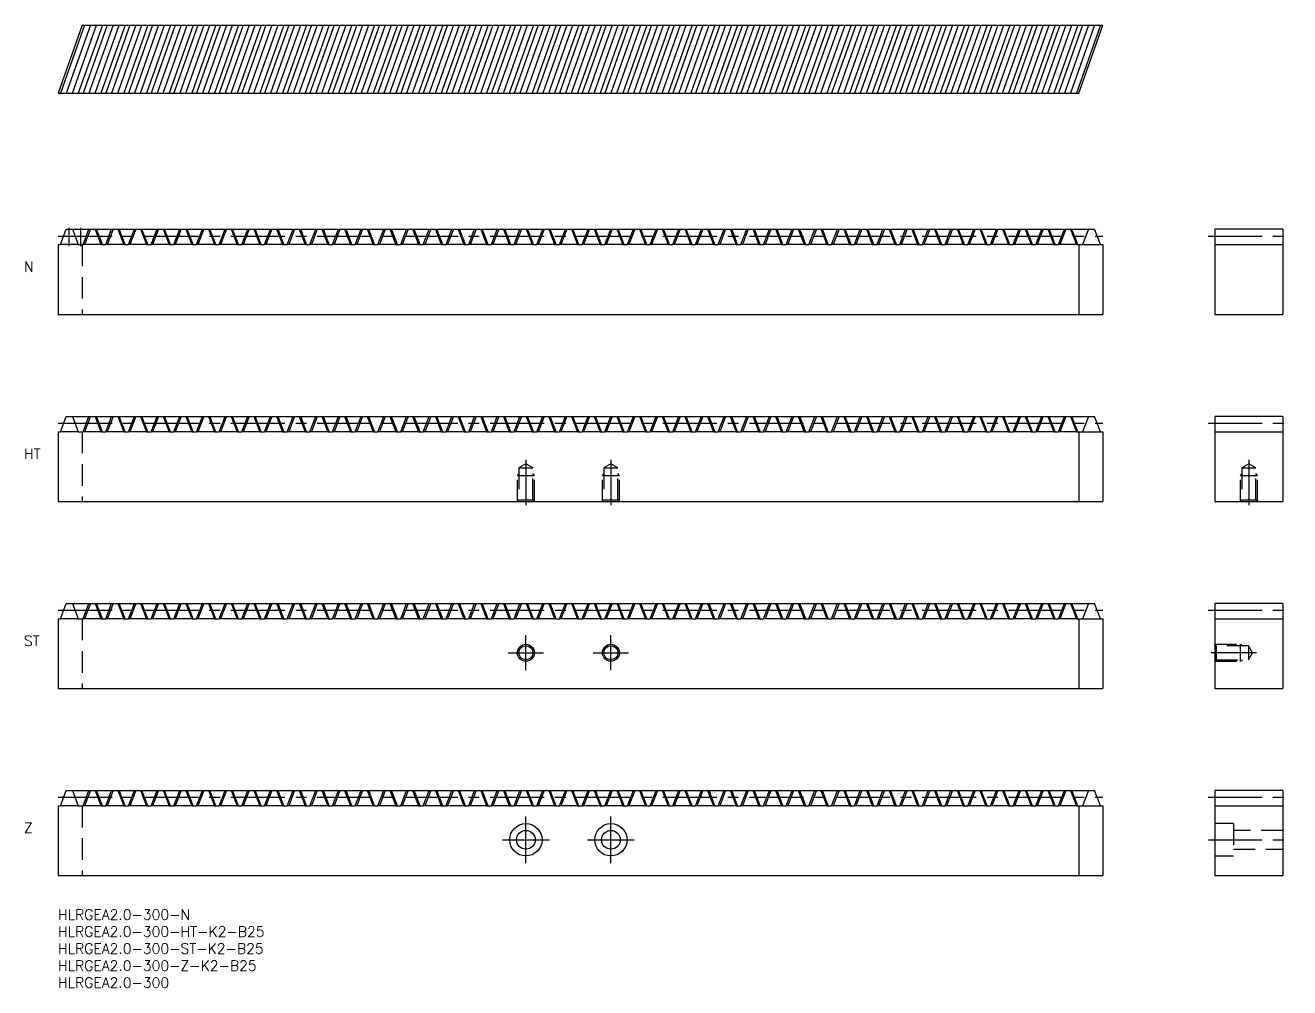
# Model space of a CAD drawing. Extents: x -10 to 362, y -23 to 260.
import ezdxf

# ---------------------------------------------------------------- set-up
doc = ezdxf.new("R2010")
doc.units = 0
doc.header["$LTSCALE"] = 0.5
doc.linetypes.add('CENTER', pattern=[50.8, 31.75, -6.35, 6.35, -6.35])
doc.linetypes.add('DASHED', pattern=[19.05, 12.7, -6.35])
for name, color, linetype in [('MSM_CENTER', 1, 'CENTER'), ('MSM_CONTINUOUS', 7, 'CONTINUOUS'), ('MSM_DASHED', 4, 'DASHED'), ('MSM_NARROW', 5, 'CONTINUOUS'), ('MSM_PART_NUMBER', 7, 'CONTINUOUS')]:
    doc.layers.add(name, color=color, linetype=linetype)
doc.styles.get("Standard").update_dxf_attribs({"font": 'txt.shx', "height": 3, "bigfont": 'bigfont.shx'})

msp = doc.modelspace()

# ---------------------------------------------------------------- linework, layer by layer
at = {"layer": 'MSM_CENTER'}
for p, q in [((0, 198), (307.09, 198)), ((3.33, 195.05), (3.33, 200.45)), ((6.67, 195.05), (6.67, 200.45)), ((338, 198), (362, 198)), ((0, 143), (307.09, 143)), ((338, 143), (362, 143)), ((137.5, 132.2), (137.5, 118.89)), ((162.5, 132.2), (162.5, 118.89)), ((350, 132.2), (350, 118.89)), ((0, 88), (307.09, 88)), ((338, 88), (362, 88)), ((137.5, 70.33), (137.5, 80.67)), ((162.5, 70.33), (162.5, 80.67)), ((132.33, 75.5), (142.67, 75.5)), ((157.33, 75.5), (167.67, 75.5)), ((352.21, 75.5), (338.9, 75.5)), ((0, 33), (307.09, 33)), ((338, 33), (362, 33)), ((137.5, 13.62), (137.5, 27.37)), ((162.5, 13.62), (162.5, 27.37)), ((130.62, 20.5), (144.38, 20.5)), ((155.62, 20.5), (169.38, 20.5)), ((338, 20.5), (362, 20.5))]:
    msp.add_line(p, q, dxfattribs=at)
at = {"layer": 'MSM_CONTINUOUS'}
for p, q in [((7.09, 260), (0, 240)), ((7.79, 260), (0.7, 240)), ((9.53, 260), (2.44, 240)), ((4.23, 240), (11.32, 260)), ((13.06, 260), (5.97, 240)), ((7.09, 260), (307.09, 260)), ((14.46, 260), (7.37, 240)), ((16.2, 260), (9.11, 240)), ((10.89, 240), (17.99, 260)), ((19.73, 260), (12.63, 240)), ((21.13, 260), (14.04, 240)), ((22.87, 260), (15.77, 240)), ((17.56, 240), (24.66, 260)), ((26.39, 260), (19.3, 240)), ((27.8, 260), (20.7, 240)), ((29.53, 260), (22.44, 240)), ((24.23, 240), (31.32, 260)), ((33.06, 260), (25.97, 240)), ((34.46, 260), (27.37, 240)), ((36.2, 260), (29.11, 240)), ((30.9, 240), (37.99, 260)), ((39.73, 260), (32.63, 240)), ((41.13, 260), (34.04, 240)), ((42.87, 260), (35.77, 240)), ((37.56, 240), (44.66, 260)), ((46.39, 260), (39.3, 240)), ((47.8, 260), (40.7, 240)), ((49.53, 260), (42.44, 240)), ((44.23, 240), (51.32, 260)), ((53.06, 260), (45.97, 240)), ((54.46, 260), (47.37, 240)), ((56.2, 260), (49.11, 240)), ((50.9, 240), (57.99, 260)), ((59.73, 260), (52.63, 240)), ((61.13, 260), (54.04, 240)), ((62.87, 260), (55.78, 240)), ((57.56, 240), (64.66, 260)), ((66.4, 260), (59.3, 240)), ((67.8, 260), (60.7, 240)), ((69.54, 260), (62.44, 240)), ((64.23, 240), (71.32, 260)), ((73.06, 260), (65.97, 240)), ((74.46, 260), (67.37, 240)), ((76.2, 260), (69.11, 240)), ((70.9, 240), (77.99, 260)), ((79.73, 260), (72.64, 240)), ((81.13, 260), (74.04, 240)), ((82.87, 260), (75.78, 240)), ((77.56, 240), (84.66, 260)), ((86.4, 260), (79.3, 240)), ((87.8, 260), (80.71, 240)), ((89.54, 260), (82.44, 240)), ((84.23, 240), (91.33, 260)), ((93.06, 260), (85.97, 240)), ((94.47, 260), (87.37, 240)), ((96.2, 260), (89.11, 240)), ((90.9, 240), (97.99, 260)), ((99.73, 260), (92.64, 240)), ((101.13, 260), (94.04, 240)), ((102.87, 260), (95.78, 240)), ((97.57, 240), (104.66, 260)), ((106.4, 260), (99.3, 240)), ((107.8, 260), (100.71, 240)), ((109.54, 260), (102.44, 240)), ((104.23, 240), (111.33, 260)), ((113.06, 260), (105.97, 240)), ((114.47, 260), (107.37, 240)), ((116.2, 260), (109.11, 240)), ((110.9, 240), (117.99, 260)), ((119.73, 260), (112.64, 240)), ((121.13, 260), (114.04, 240)), ((122.87, 260), (115.78, 240)), ((117.57, 240), (124.66, 260)), ((126.4, 260), (119.3, 240)), ((127.8, 260), (120.71, 240)), ((129.54, 260), (122.45, 240)), ((124.23, 240), (131.33, 260)), ((133.07, 260), (125.97, 240)), ((134.47, 260), (127.37, 240)), ((136.21, 260), (129.11, 240)), ((130.9, 240), (137.99, 260)), ((139.73, 260), (132.64, 240)), ((141.13, 260), (134.04, 240)), ((142.87, 260), (135.78, 240)), ((137.57, 240), (144.66, 260)), ((146.4, 260), (139.31, 240)), ((147.8, 260), (140.71, 240)), ((149.54, 260), (142.45, 240)), ((144.23, 240), (151.33, 260)), ((153.07, 260), (145.97, 240)), ((154.47, 260), (147.38, 240)), ((156.21, 260), (149.11, 240)), ((150.9, 240), (158, 260)), ((159.73, 260), (152.64, 240)), ((161.14, 260), (154.04, 240)), ((162.87, 260), (155.78, 240)), ((157.57, 240), (164.66, 260)), ((166.4, 260), (159.31, 240)), ((167.8, 260), (160.71, 240)), ((169.54, 260), (162.45, 240)), ((164.24, 240), (171.33, 260)), ((173.07, 260), (165.97, 240)), ((174.47, 260), (167.38, 240)), ((176.21, 260), (169.11, 240)), ((170.9, 240), (178, 260)), ((179.73, 260), (172.64, 240)), ((181.14, 260), (174.04, 240)), ((182.87, 260), (175.78, 240)), ((177.57, 240), (184.66, 260)), ((186.4, 260), (179.31, 240)), ((187.8, 260), (180.71, 240)), ((189.54, 260), (182.45, 240)), ((184.24, 240), (191.33, 260)), ((193.07, 260), (185.97, 240)), ((194.47, 260), (187.38, 240)), ((196.21, 260), (189.12, 240)), ((190.9, 240), (198, 260)), ((199.74, 260), (192.64, 240)), ((201.14, 260), (194.04, 240)), ((202.88, 260), (195.78, 240)), ((197.57, 240), (204.66, 260)), ((206.4, 260), (199.31, 240)), ((207.8, 260), (200.71, 240)), ((209.54, 260), (202.45, 240)), ((204.24, 240), (211.33, 260)), ((213.07, 260), (205.98, 240)), ((214.47, 260), (207.38, 240)), ((216.21, 260), (209.12, 240)), ((210.9, 240), (218, 260)), ((219.74, 260), (212.64, 240)), ((221.14, 260), (214.05, 240)), ((222.88, 260), (215.78, 240)), ((217.57, 240), (224.67, 260)), ((226.4, 260), (219.31, 240)), ((227.81, 260), (220.71, 240)), ((229.54, 260), (222.45, 240)), ((224.24, 240), (231.33, 260)), ((233.07, 260), (225.98, 240)), ((234.47, 260), (227.38, 240)), ((236.21, 260), (229.12, 240)), ((230.91, 240), (238, 260)), ((239.74, 260), (232.64, 240)), ((241.14, 260), (234.05, 240)), ((242.88, 260), (235.78, 240)), ((237.57, 240), (244.67, 260)), ((246.4, 260), (239.31, 240)), ((247.81, 260), (240.71, 240)), ((249.54, 260), (242.45, 240)), ((244.24, 240), (251.33, 260)), ((253.07, 260), (245.98, 240)), ((254.47, 260), (247.38, 240)), ((256.21, 260), (249.12, 240)), ((250.91, 240), (258, 260)), ((259.74, 260), (252.64, 240)), ((261.14, 260), (254.05, 240)), ((262.88, 260), (255.79, 240)), ((257.57, 240), (264.67, 260)), ((266.41, 260), (259.31, 240)), ((267.81, 260), (260.71, 240)), ((269.55, 260), (262.45, 240)), ((264.24, 240), (271.33, 260)), ((273.07, 260), (265.98, 240)), ((274.47, 260), (267.38, 240)), ((276.21, 260), (269.12, 240)), ((270.91, 240), (278, 260)), ((279.74, 260), (272.65, 240)), ((281.14, 260), (274.05, 240)), ((282.88, 260), (275.79, 240)), ((277.57, 240), (284.67, 260)), ((286.41, 260), (279.31, 240)), ((287.81, 260), (280.72, 240)), ((289.55, 260), (282.45, 240)), ((284.24, 240), (291.34, 260)), ((293.07, 260), (285.98, 240)), ((294.48, 260), (287.38, 240)), ((296.21, 260), (289.12, 240)), ((290.91, 240), (298, 260)), ((299.74, 260), (292.65, 240)), ((301.14, 260), (294.05, 240)), ((302.88, 260), (295.79, 240)), ((304.67, 260), (297.58, 240)), ((306.41, 260), (299.31, 240)), ((300, 240), (307.09, 260)), ((0, 240), (300, 240)), ((0.7, 195.5), (2.44, 200)), ((2.44, 200), (304.67, 200)), ((4.23, 200), (5.97, 195.5)), ((7.37, 195.5), (9.11, 200)), ((10.89, 200), (12.63, 195.5)), ((14.04, 195.5), (15.77, 200)), ((17.56, 200), (19.3, 195.5)), ((20.7, 195.5), (22.44, 200)), ((24.23, 200), (25.97, 195.5)), ((27.37, 195.5), (29.11, 200)), ((30.9, 200), (32.63, 195.5)), ((34.04, 195.5), (35.77, 200)), ((37.56, 200), (39.3, 195.5)), ((40.7, 195.5), (42.44, 200)), ((44.23, 200), (45.97, 195.5)), ((47.37, 195.5), (49.11, 200)), ((50.9, 200), (52.63, 195.5)), ((54.04, 195.5), (55.78, 200)), ((57.56, 200), (59.3, 195.5)), ((60.7, 195.5), (62.44, 200)), ((64.23, 200), (65.97, 195.5)), ((67.37, 195.5), (69.11, 200)), ((70.9, 200), (72.64, 195.5)), ((74.04, 195.5), (75.78, 200)), ((77.56, 200), (79.3, 195.5)), ((80.71, 195.5), (82.44, 200)), ((84.23, 200), (85.97, 195.5)), ((87.37, 195.5), (89.11, 200)), ((90.9, 200), (92.64, 195.5)), ((94.04, 195.5), (95.78, 200)), ((97.57, 200), (99.3, 195.5)), ((100.71, 195.5), (102.44, 200)), ((104.23, 200), (105.97, 195.5)), ((107.37, 195.5), (109.11, 200)), ((110.9, 200), (112.64, 195.5)), ((114.04, 195.5), (115.78, 200)), ((117.57, 200), (119.3, 195.5)), ((120.71, 195.5), (122.45, 200)), ((124.23, 200), (125.97, 195.5)), ((127.37, 195.5), (129.11, 200)), ((130.9, 200), (132.64, 195.5)), ((134.04, 195.5), (135.78, 200)), ((137.57, 200), (139.31, 195.5)), ((140.71, 195.5), (142.45, 200)), ((144.23, 200), (145.97, 195.5)), ((147.38, 195.5), (149.11, 200)), ((150.9, 200), (152.64, 195.5)), ((154.04, 195.5), (155.78, 200)), ((157.57, 200), (159.31, 195.5)), ((160.71, 195.5), (162.45, 200)), ((164.24, 200), (165.97, 195.5)), ((167.38, 195.5), (169.11, 200)), ((170.9, 200), (172.64, 195.5)), ((174.04, 195.5), (175.78, 200)), ((177.57, 200), (179.31, 195.5)), ((180.71, 195.5), (182.45, 200)), ((184.24, 200), (185.97, 195.5)), ((187.38, 195.5), (189.12, 200)), ((190.9, 200), (192.64, 195.5)), ((194.04, 195.5), (195.78, 200)), ((197.57, 200), (199.31, 195.5)), ((200.71, 195.5), (202.45, 200)), ((204.24, 200), (205.98, 195.5)), ((207.38, 195.5), (209.12, 200)), ((210.9, 200), (212.64, 195.5)), ((214.05, 195.5), (215.78, 200)), ((217.57, 200), (219.31, 195.5)), ((220.71, 195.5), (222.45, 200)), ((224.24, 200), (225.98, 195.5)), ((227.38, 195.5), (229.12, 200)), ((230.91, 200), (232.64, 195.5)), ((234.05, 195.5), (235.78, 200)), ((237.57, 200), (239.31, 195.5)), ((240.71, 195.5), (242.45, 200)), ((244.24, 200), (245.98, 195.5)), ((247.38, 195.5), (249.12, 200)), ((250.91, 200), (252.64, 195.5)), ((254.05, 195.5), (255.79, 200)), ((257.57, 200), (259.31, 195.5)), ((260.71, 195.5), (262.45, 200)), ((264.24, 200), (265.98, 195.5)), ((267.38, 195.5), (269.12, 200)), ((270.91, 200), (272.65, 195.5)), ((274.05, 195.5), (275.79, 200)), ((277.57, 200), (279.31, 195.5)), ((280.72, 195.5), (282.45, 200)), ((284.24, 200), (285.98, 195.5)), ((287.38, 195.5), (289.12, 200)), ((290.91, 200), (292.65, 195.5)), ((294.05, 195.5), (295.79, 200)), ((297.58, 200), (299.31, 195.5)), ((306.41, 195.5), (304.67, 200)), ((340, 200), (340, 175)), ((360, 200), (340, 200)), ((360, 200), (360, 175)), ((0, 195.5), (0, 175)), ((0, 195.5), (0.7, 195.5)), ((5.97, 195.5), (7.37, 195.5)), ((12.63, 195.5), (14.04, 195.5)), ((19.3, 195.5), (20.7, 195.5)), ((25.97, 195.5), (27.37, 195.5)), ((32.63, 195.5), (34.04, 195.5)), ((39.3, 195.5), (40.7, 195.5)), ((45.97, 195.5), (47.37, 195.5)), ((52.63, 195.5), (54.04, 195.5)), ((59.3, 195.5), (60.7, 195.5)), ((65.97, 195.5), (67.37, 195.5)), ((72.64, 195.5), (74.04, 195.5)), ((79.3, 195.5), (80.71, 195.5)), ((85.97, 195.5), (87.37, 195.5)), ((92.64, 195.5), (94.04, 195.5)), ((99.3, 195.5), (100.71, 195.5)), ((105.97, 195.5), (107.37, 195.5)), ((112.64, 195.5), (114.04, 195.5)), ((119.3, 195.5), (120.71, 195.5)), ((125.97, 195.5), (127.37, 195.5)), ((132.64, 195.5), (134.04, 195.5)), ((139.31, 195.5), (140.71, 195.5)), ((145.97, 195.5), (147.38, 195.5)), ((152.64, 195.5), (154.04, 195.5)), ((159.31, 195.5), (160.71, 195.5)), ((165.97, 195.5), (167.38, 195.5)), ((172.64, 195.5), (174.04, 195.5)), ((179.31, 195.5), (180.71, 195.5)), ((185.97, 195.5), (187.38, 195.5)), ((192.64, 195.5), (194.04, 195.5)), ((199.31, 195.5), (200.71, 195.5)), ((205.98, 195.5), (207.38, 195.5)), ((212.64, 195.5), (214.05, 195.5)), ((219.31, 195.5), (220.71, 195.5)), ((225.98, 195.5), (227.38, 195.5)), ((232.64, 195.5), (234.05, 195.5)), ((239.31, 195.5), (240.71, 195.5)), ((245.98, 195.5), (247.38, 195.5)), ((252.64, 195.5), (254.05, 195.5)), ((259.31, 195.5), (260.71, 195.5)), ((265.98, 195.5), (267.38, 195.5)), ((272.65, 195.5), (274.05, 195.5)), ((279.31, 195.5), (280.72, 195.5)), ((285.98, 195.5), (287.38, 195.5)), ((292.65, 195.5), (294.05, 195.5)), ((299.31, 195.5), (307.09, 195.5)), ((300, 195.5), (300, 175)), ((307.09, 195.5), (307.09, 175)), ((340, 195.5), (360, 195.5)), ((0, 175), (307.09, 175)), ((340, 175), (360, 175)), ((0.7, 140.5), (2.44, 145)), ((2.44, 145), (304.67, 145)), ((4.23, 145), (5.97, 140.5)), ((7.37, 140.5), (9.11, 145)), ((10.89, 145), (12.63, 140.5)), ((14.04, 140.5), (15.77, 145)), ((17.56, 145), (19.3, 140.5)), ((20.7, 140.5), (22.44, 145)), ((24.23, 145), (25.97, 140.5)), ((27.37, 140.5), (29.11, 145)), ((30.9, 145), (32.63, 140.5)), ((34.04, 140.5), (35.77, 145)), ((37.56, 145), (39.3, 140.5)), ((40.7, 140.5), (42.44, 145)), ((44.23, 145), (45.97, 140.5)), ((47.37, 140.5), (49.11, 145)), ((50.9, 145), (52.63, 140.5)), ((54.04, 140.5), (55.78, 145)), ((57.56, 145), (59.3, 140.5)), ((60.7, 140.5), (62.44, 145)), ((64.23, 145), (65.97, 140.5)), ((67.37, 140.5), (69.11, 145)), ((70.9, 145), (72.64, 140.5)), ((74.04, 140.5), (75.78, 145)), ((77.56, 145), (79.3, 140.5)), ((80.71, 140.5), (82.44, 145)), ((84.23, 145), (85.97, 140.5)), ((87.37, 140.5), (89.11, 145)), ((90.9, 145), (92.64, 140.5)), ((94.04, 140.5), (95.78, 145)), ((97.57, 145), (99.3, 140.5)), ((100.71, 140.5), (102.44, 145)), ((104.23, 145), (105.97, 140.5)), ((107.37, 140.5), (109.11, 145)), ((110.9, 145), (112.64, 140.5)), ((114.04, 140.5), (115.78, 145)), ((117.57, 145), (119.3, 140.5)), ((120.71, 140.5), (122.45, 145)), ((124.23, 145), (125.97, 140.5)), ((127.37, 140.5), (129.11, 145)), ((130.9, 145), (132.64, 140.5)), ((134.04, 140.5), (135.78, 145)), ((137.57, 145), (139.31, 140.5)), ((140.71, 140.5), (142.45, 145)), ((144.23, 145), (145.97, 140.5)), ((147.38, 140.5), (149.11, 145)), ((150.9, 145), (152.64, 140.5)), ((154.04, 140.5), (155.78, 145)), ((157.57, 145), (159.31, 140.5)), ((160.71, 140.5), (162.45, 145)), ((164.24, 145), (165.97, 140.5)), ((167.38, 140.5), (169.11, 145)), ((170.9, 145), (172.64, 140.5)), ((174.04, 140.5), (175.78, 145)), ((177.57, 145), (179.31, 140.5)), ((180.71, 140.5), (182.45, 145)), ((184.24, 145), (185.97, 140.5)), ((187.38, 140.5), (189.12, 145)), ((190.9, 145), (192.64, 140.5)), ((194.04, 140.5), (195.78, 145)), ((197.57, 145), (199.31, 140.5)), ((200.71, 140.5), (202.45, 145)), ((204.24, 145), (205.98, 140.5)), ((207.38, 140.5), (209.12, 145)), ((210.9, 145), (212.64, 140.5)), ((214.05, 140.5), (215.78, 145)), ((217.57, 145), (219.31, 140.5)), ((220.71, 140.5), (222.45, 145)), ((224.24, 145), (225.98, 140.5)), ((227.38, 140.5), (229.12, 145)), ((230.91, 145), (232.64, 140.5)), ((234.05, 140.5), (235.78, 145)), ((237.57, 145), (239.31, 140.5)), ((240.71, 140.5), (242.45, 145)), ((244.24, 145), (245.98, 140.5)), ((247.38, 140.5), (249.12, 145)), ((250.91, 145), (252.64, 140.5)), ((254.05, 140.5), (255.79, 145)), ((257.57, 145), (259.31, 140.5)), ((260.71, 140.5), (262.45, 145)), ((264.24, 145), (265.98, 140.5)), ((267.38, 140.5), (269.12, 145)), ((270.91, 145), (272.65, 140.5)), ((274.05, 140.5), (275.79, 145)), ((277.57, 145), (279.31, 140.5)), ((280.72, 140.5), (282.45, 145)), ((284.24, 145), (285.98, 140.5)), ((287.38, 140.5), (289.12, 145)), ((290.91, 145), (292.65, 140.5)), ((294.05, 140.5), (295.79, 145)), ((297.58, 145), (299.31, 140.5)), ((306.41, 140.5), (304.67, 145)), ((340, 145), (340, 120)), ((360, 145), (340, 145)), ((360, 145), (360, 120)), ((0, 140.5), (0, 120)), ((0, 140.5), (0.7, 140.5)), ((5.97, 140.5), (7.37, 140.5)), ((12.63, 140.5), (14.04, 140.5)), ((19.3, 140.5), (20.7, 140.5)), ((25.97, 140.5), (27.37, 140.5)), ((32.63, 140.5), (34.04, 140.5)), ((39.3, 140.5), (40.7, 140.5)), ((45.97, 140.5), (47.37, 140.5)), ((52.63, 140.5), (54.04, 140.5)), ((59.3, 140.5), (60.7, 140.5)), ((65.97, 140.5), (67.37, 140.5)), ((72.64, 140.5), (74.04, 140.5)), ((79.3, 140.5), (80.71, 140.5)), ((85.97, 140.5), (87.37, 140.5)), ((92.64, 140.5), (94.04, 140.5)), ((99.3, 140.5), (100.71, 140.5)), ((105.97, 140.5), (107.37, 140.5)), ((112.64, 140.5), (114.04, 140.5)), ((119.3, 140.5), (120.71, 140.5)), ((125.97, 140.5), (127.37, 140.5)), ((132.64, 140.5), (134.04, 140.5)), ((139.31, 140.5), (140.71, 140.5)), ((145.97, 140.5), (147.38, 140.5)), ((152.64, 140.5), (154.04, 140.5)), ((159.31, 140.5), (160.71, 140.5)), ((165.97, 140.5), (167.38, 140.5)), ((172.64, 140.5), (174.04, 140.5)), ((179.31, 140.5), (180.71, 140.5)), ((185.97, 140.5), (187.38, 140.5)), ((192.64, 140.5), (194.04, 140.5)), ((199.31, 140.5), (200.71, 140.5)), ((205.98, 140.5), (207.38, 140.5)), ((212.64, 140.5), (214.05, 140.5)), ((219.31, 140.5), (220.71, 140.5)), ((225.98, 140.5), (227.38, 140.5)), ((232.64, 140.5), (234.05, 140.5)), ((239.31, 140.5), (240.71, 140.5)), ((245.98, 140.5), (247.38, 140.5)), ((252.64, 140.5), (254.05, 140.5)), ((259.31, 140.5), (260.71, 140.5)), ((265.98, 140.5), (267.38, 140.5)), ((272.65, 140.5), (274.05, 140.5)), ((279.31, 140.5), (280.72, 140.5)), ((285.98, 140.5), (287.38, 140.5)), ((292.65, 140.5), (294.05, 140.5)), ((299.31, 140.5), (307.09, 140.5)), ((300, 140.5), (300, 120)), ((307.09, 140.5), (307.09, 120)), ((340, 140.5), (360, 140.5)), ((0, 120), (307.09, 120)), ((340, 120), (360, 120)), ((0.7, 85.5), (2.44, 90)), ((2.44, 90), (304.67, 90)), ((4.23, 90), (5.97, 85.5)), ((7.37, 85.5), (9.11, 90)), ((10.89, 90), (12.63, 85.5)), ((14.04, 85.5), (15.77, 90)), ((17.56, 90), (19.3, 85.5)), ((20.7, 85.5), (22.44, 90)), ((24.23, 90), (25.97, 85.5)), ((27.37, 85.5), (29.11, 90)), ((30.9, 90), (32.63, 85.5)), ((34.04, 85.5), (35.77, 90)), ((37.56, 90), (39.3, 85.5)), ((40.7, 85.5), (42.44, 90)), ((44.23, 90), (45.97, 85.5)), ((47.37, 85.5), (49.11, 90)), ((50.9, 90), (52.63, 85.5)), ((54.04, 85.5), (55.78, 90)), ((57.56, 90), (59.3, 85.5)), ((60.7, 85.5), (62.44, 90)), ((64.23, 90), (65.97, 85.5)), ((67.37, 85.5), (69.11, 90)), ((70.9, 90), (72.64, 85.5)), ((74.04, 85.5), (75.78, 90)), ((77.56, 90), (79.3, 85.5)), ((80.71, 85.5), (82.44, 90)), ((84.23, 90), (85.97, 85.5)), ((87.37, 85.5), (89.11, 90)), ((90.9, 90), (92.64, 85.5)), ((94.04, 85.5), (95.78, 90)), ((97.57, 90), (99.3, 85.5)), ((100.71, 85.5), (102.44, 90)), ((104.23, 90), (105.97, 85.5)), ((107.37, 85.5), (109.11, 90)), ((110.9, 90), (112.64, 85.5)), ((114.04, 85.5), (115.78, 90)), ((117.57, 90), (119.3, 85.5)), ((120.71, 85.5), (122.45, 90)), ((124.23, 90), (125.97, 85.5)), ((127.37, 85.5), (129.11, 90)), ((130.9, 90), (132.64, 85.5)), ((134.04, 85.5), (135.78, 90)), ((137.57, 90), (139.31, 85.5)), ((140.71, 85.5), (142.45, 90)), ((144.23, 90), (145.97, 85.5)), ((147.38, 85.5), (149.11, 90)), ((150.9, 90), (152.64, 85.5)), ((154.04, 85.5), (155.78, 90)), ((157.57, 90), (159.31, 85.5)), ((160.71, 85.5), (162.45, 90)), ((164.24, 90), (165.97, 85.5)), ((167.38, 85.5), (169.11, 90)), ((170.9, 90), (172.64, 85.5)), ((174.04, 85.5), (175.78, 90)), ((177.57, 90), (179.31, 85.5)), ((180.71, 85.5), (182.45, 90)), ((184.24, 90), (185.97, 85.5)), ((187.38, 85.5), (189.12, 90)), ((190.9, 90), (192.64, 85.5)), ((194.04, 85.5), (195.78, 90)), ((197.57, 90), (199.31, 85.5)), ((200.71, 85.5), (202.45, 90)), ((204.24, 90), (205.98, 85.5)), ((207.38, 85.5), (209.12, 90)), ((210.9, 90), (212.64, 85.5)), ((214.05, 85.5), (215.78, 90)), ((217.57, 90), (219.31, 85.5)), ((220.71, 85.5), (222.45, 90)), ((224.24, 90), (225.98, 85.5)), ((227.38, 85.5), (229.12, 90)), ((230.91, 90), (232.64, 85.5)), ((234.05, 85.5), (235.78, 90)), ((237.57, 90), (239.31, 85.5)), ((240.71, 85.5), (242.45, 90)), ((244.24, 90), (245.98, 85.5)), ((247.38, 85.5), (249.12, 90)), ((250.91, 90), (252.64, 85.5)), ((254.05, 85.5), (255.79, 90)), ((257.57, 90), (259.31, 85.5)), ((260.71, 85.5), (262.45, 90)), ((264.24, 90), (265.98, 85.5)), ((267.38, 85.5), (269.12, 90)), ((270.91, 90), (272.65, 85.5)), ((274.05, 85.5), (275.79, 90)), ((277.57, 90), (279.31, 85.5)), ((280.72, 85.5), (282.45, 90)), ((284.24, 90), (285.98, 85.5)), ((287.38, 85.5), (289.12, 90)), ((290.91, 90), (292.65, 85.5)), ((294.05, 85.5), (295.79, 90)), ((297.58, 90), (299.31, 85.5)), ((306.41, 85.5), (304.67, 90)), ((340, 90), (340, 65)), ((360, 90), (340, 90)), ((360, 90), (360, 65)), ((0, 85.5), (0, 65)), ((0, 85.5), (0.7, 85.5)), ((5.97, 85.5), (7.37, 85.5)), ((12.63, 85.5), (14.04, 85.5)), ((19.3, 85.5), (20.7, 85.5)), ((25.97, 85.5), (27.37, 85.5)), ((32.63, 85.5), (34.04, 85.5)), ((39.3, 85.5), (40.7, 85.5)), ((45.97, 85.5), (47.37, 85.5)), ((52.63, 85.5), (54.04, 85.5)), ((59.3, 85.5), (60.7, 85.5)), ((65.97, 85.5), (67.37, 85.5)), ((72.64, 85.5), (74.04, 85.5)), ((79.3, 85.5), (80.71, 85.5)), ((85.97, 85.5), (87.37, 85.5)), ((92.64, 85.5), (94.04, 85.5)), ((99.3, 85.5), (100.71, 85.5)), ((105.97, 85.5), (107.37, 85.5)), ((112.64, 85.5), (114.04, 85.5)), ((119.3, 85.5), (120.71, 85.5)), ((125.97, 85.5), (127.37, 85.5)), ((132.64, 85.5), (134.04, 85.5)), ((139.31, 85.5), (140.71, 85.5)), ((145.97, 85.5), (147.38, 85.5)), ((152.64, 85.5), (154.04, 85.5)), ((159.31, 85.5), (160.71, 85.5)), ((165.97, 85.5), (167.38, 85.5)), ((172.64, 85.5), (174.04, 85.5)), ((179.31, 85.5), (180.71, 85.5)), ((185.97, 85.5), (187.38, 85.5)), ((192.64, 85.5), (194.04, 85.5)), ((199.31, 85.5), (200.71, 85.5)), ((205.98, 85.5), (207.38, 85.5)), ((212.64, 85.5), (214.05, 85.5)), ((219.31, 85.5), (220.71, 85.5)), ((225.98, 85.5), (227.38, 85.5)), ((232.64, 85.5), (234.05, 85.5)), ((239.31, 85.5), (240.71, 85.5)), ((245.98, 85.5), (247.38, 85.5)), ((252.64, 85.5), (254.05, 85.5)), ((259.31, 85.5), (260.71, 85.5)), ((265.98, 85.5), (267.38, 85.5)), ((272.65, 85.5), (274.05, 85.5)), ((279.31, 85.5), (280.72, 85.5)), ((285.98, 85.5), (287.38, 85.5)), ((292.65, 85.5), (294.05, 85.5)), ((299.31, 85.5), (307.09, 85.5)), ((300, 85.5), (300, 65)), ((307.09, 85.5), (307.09, 65)), ((340, 85.5), (360, 85.5)), ((0, 65), (307.09, 65)), ((340, 65), (360, 65)), ((0.7, 30.5), (2.44, 35)), ((2.44, 35), (304.67, 35)), ((4.23, 35), (5.97, 30.5)), ((7.37, 30.5), (9.11, 35)), ((10.89, 35), (12.63, 30.5)), ((14.04, 30.5), (15.77, 35)), ((17.56, 35), (19.3, 30.5)), ((20.7, 30.5), (22.44, 35)), ((24.23, 35), (25.97, 30.5)), ((27.37, 30.5), (29.11, 35)), ((30.9, 35), (32.63, 30.5)), ((34.04, 30.5), (35.77, 35)), ((37.56, 35), (39.3, 30.5)), ((40.7, 30.5), (42.44, 35)), ((44.23, 35), (45.97, 30.5)), ((47.37, 30.5), (49.11, 35)), ((50.9, 35), (52.63, 30.5)), ((54.04, 30.5), (55.78, 35)), ((57.56, 35), (59.3, 30.5)), ((60.7, 30.5), (62.44, 35)), ((64.23, 35), (65.97, 30.5)), ((67.37, 30.5), (69.11, 35)), ((70.9, 35), (72.64, 30.5)), ((74.04, 30.5), (75.78, 35)), ((77.56, 35), (79.3, 30.5)), ((80.71, 30.5), (82.44, 35)), ((84.23, 35), (85.97, 30.5)), ((87.37, 30.5), (89.11, 35)), ((90.9, 35), (92.64, 30.5)), ((94.04, 30.5), (95.78, 35)), ((97.57, 35), (99.3, 30.5)), ((100.71, 30.5), (102.44, 35)), ((104.23, 35), (105.97, 30.5)), ((107.37, 30.5), (109.11, 35)), ((110.9, 35), (112.64, 30.5)), ((114.04, 30.5), (115.78, 35)), ((117.57, 35), (119.3, 30.5)), ((120.71, 30.5), (122.45, 35)), ((124.23, 35), (125.97, 30.5)), ((127.37, 30.5), (129.11, 35)), ((130.9, 35), (132.64, 30.5)), ((134.04, 30.5), (135.78, 35)), ((137.57, 35), (139.31, 30.5)), ((140.71, 30.5), (142.45, 35)), ((144.23, 35), (145.97, 30.5)), ((147.38, 30.5), (149.11, 35)), ((150.9, 35), (152.64, 30.5)), ((154.04, 30.5), (155.78, 35)), ((157.57, 35), (159.31, 30.5)), ((160.71, 30.5), (162.45, 35)), ((164.24, 35), (165.97, 30.5)), ((167.38, 30.5), (169.11, 35)), ((170.9, 35), (172.64, 30.5)), ((174.04, 30.5), (175.78, 35)), ((177.57, 35), (179.31, 30.5)), ((180.71, 30.5), (182.45, 35)), ((184.24, 35), (185.97, 30.5)), ((187.38, 30.5), (189.12, 35)), ((190.9, 35), (192.64, 30.5)), ((194.04, 30.5), (195.78, 35)), ((197.57, 35), (199.31, 30.5)), ((200.71, 30.5), (202.45, 35)), ((204.24, 35), (205.98, 30.5)), ((207.38, 30.5), (209.12, 35)), ((210.9, 35), (212.64, 30.5)), ((214.05, 30.5), (215.78, 35)), ((217.57, 35), (219.31, 30.5)), ((220.71, 30.5), (222.45, 35)), ((224.24, 35), (225.98, 30.5)), ((227.38, 30.5), (229.12, 35)), ((230.91, 35), (232.64, 30.5)), ((234.05, 30.5), (235.78, 35)), ((237.57, 35), (239.31, 30.5)), ((240.71, 30.5), (242.45, 35)), ((244.24, 35), (245.98, 30.5)), ((247.38, 30.5), (249.12, 35)), ((250.91, 35), (252.64, 30.5)), ((254.05, 30.5), (255.79, 35)), ((257.57, 35), (259.31, 30.5)), ((260.71, 30.5), (262.45, 35)), ((264.24, 35), (265.98, 30.5)), ((267.38, 30.5), (269.12, 35)), ((270.91, 35), (272.65, 30.5)), ((274.05, 30.5), (275.79, 35)), ((277.57, 35), (279.31, 30.5)), ((280.72, 30.5), (282.45, 35)), ((284.24, 35), (285.98, 30.5)), ((287.38, 30.5), (289.12, 35)), ((290.91, 35), (292.65, 30.5)), ((294.05, 30.5), (295.79, 35)), ((297.58, 35), (299.31, 30.5)), ((306.41, 30.5), (304.67, 35)), ((340, 35), (340, 10)), ((360, 35), (340, 35)), ((360, 35), (360, 10)), ((0, 30.5), (0, 10)), ((0, 30.5), (0.7, 30.5)), ((5.97, 30.5), (7.37, 30.5)), ((12.63, 30.5), (14.04, 30.5)), ((19.3, 30.5), (20.7, 30.5)), ((25.97, 30.5), (27.37, 30.5)), ((32.63, 30.5), (34.04, 30.5)), ((39.3, 30.5), (40.7, 30.5)), ((45.97, 30.5), (47.37, 30.5)), ((52.63, 30.5), (54.04, 30.5)), ((59.3, 30.5), (60.7, 30.5)), ((65.97, 30.5), (67.37, 30.5)), ((72.64, 30.5), (74.04, 30.5)), ((79.3, 30.5), (80.71, 30.5)), ((85.97, 30.5), (87.37, 30.5)), ((92.64, 30.5), (94.04, 30.5)), ((99.3, 30.5), (100.71, 30.5)), ((105.97, 30.5), (107.37, 30.5)), ((112.64, 30.5), (114.04, 30.5)), ((119.3, 30.5), (120.71, 30.5)), ((125.97, 30.5), (127.37, 30.5)), ((132.64, 30.5), (134.04, 30.5)), ((139.31, 30.5), (140.71, 30.5)), ((145.97, 30.5), (147.38, 30.5)), ((152.64, 30.5), (154.04, 30.5)), ((159.31, 30.5), (160.71, 30.5)), ((165.97, 30.5), (167.38, 30.5)), ((172.64, 30.5), (174.04, 30.5)), ((179.31, 30.5), (180.71, 30.5)), ((185.97, 30.5), (187.38, 30.5)), ((192.64, 30.5), (194.04, 30.5)), ((199.31, 30.5), (200.71, 30.5)), ((205.98, 30.5), (207.38, 30.5)), ((212.64, 30.5), (214.05, 30.5)), ((219.31, 30.5), (220.71, 30.5)), ((225.98, 30.5), (227.38, 30.5)), ((232.64, 30.5), (234.05, 30.5)), ((239.31, 30.5), (240.71, 30.5)), ((245.98, 30.5), (247.38, 30.5)), ((252.64, 30.5), (254.05, 30.5)), ((259.31, 30.5), (260.71, 30.5)), ((265.98, 30.5), (267.38, 30.5)), ((272.65, 30.5), (274.05, 30.5)), ((279.31, 30.5), (280.72, 30.5)), ((285.98, 30.5), (287.38, 30.5)), ((292.65, 30.5), (294.05, 30.5)), ((299.31, 30.5), (307.09, 30.5)), ((300, 30.5), (300, 10)), ((307.09, 30.5), (307.09, 10)), ((340, 30.5), (360, 30.5)), ((0, 10), (307.09, 10)), ((340, 10), (360, 10))]:
    msp.add_line(p, q, dxfattribs=at)
for centre, radius in [((137.5, 75.5), 2.07), ((162.5, 75.5), 2.07), ((137.5, 20.5), 4.75), ((137.5, 20.5), 2.75), ((162.5, 20.5), 4.75), ((162.5, 20.5), 2.75)]:
    msp.add_circle(centre, radius, dxfattribs=at)
at = {"layer": 'MSM_DASHED'}
for p, q in [((9.53, 200), (7.79, 195.5)), ((13.06, 195.5), (11.32, 200)), ((16.2, 200), (14.46, 195.5)), ((19.73, 195.5), (17.99, 200)), ((22.87, 200), (21.13, 195.5)), ((26.39, 195.5), (24.66, 200)), ((29.53, 200), (27.8, 195.5)), ((33.06, 195.5), (31.32, 200)), ((36.2, 200), (34.46, 195.5)), ((39.73, 195.5), (37.99, 200)), ((42.87, 200), (41.13, 195.5)), ((46.39, 195.5), (44.66, 200)), ((49.53, 200), (47.8, 195.5)), ((53.06, 195.5), (51.32, 200)), ((56.2, 200), (54.46, 195.5)), ((59.73, 195.5), (57.99, 200)), ((62.87, 200), (61.13, 195.5)), ((66.4, 195.5), (64.66, 200)), ((69.54, 200), (67.8, 195.5)), ((73.06, 195.5), (71.32, 200)), ((76.2, 200), (74.46, 195.5)), ((79.73, 195.5), (77.99, 200)), ((82.87, 200), (81.13, 195.5)), ((86.4, 195.5), (84.66, 200)), ((89.54, 200), (87.8, 195.5)), ((93.06, 195.5), (91.33, 200)), ((96.2, 200), (94.47, 195.5)), ((99.73, 195.5), (97.99, 200)), ((102.87, 200), (101.13, 195.5)), ((106.4, 195.5), (104.66, 200)), ((109.54, 200), (107.8, 195.5)), ((113.06, 195.5), (111.33, 200)), ((116.2, 200), (114.47, 195.5)), ((119.73, 195.5), (117.99, 200)), ((122.87, 200), (121.13, 195.5)), ((126.4, 195.5), (124.66, 200)), ((129.54, 200), (127.8, 195.5)), ((133.07, 195.5), (131.33, 200)), ((136.21, 200), (134.47, 195.5)), ((139.73, 195.5), (137.99, 200)), ((142.87, 200), (141.13, 195.5)), ((146.4, 195.5), (144.66, 200)), ((149.54, 200), (147.8, 195.5)), ((153.07, 195.5), (151.33, 200)), ((156.21, 200), (154.47, 195.5)), ((159.73, 195.5), (158, 200)), ((162.87, 200), (161.14, 195.5)), ((166.4, 195.5), (164.66, 200)), ((169.54, 200), (167.8, 195.5)), ((173.07, 195.5), (171.33, 200)), ((176.21, 200), (174.47, 195.5)), ((179.73, 195.5), (178, 200)), ((182.87, 200), (181.14, 195.5)), ((186.4, 195.5), (184.66, 200)), ((189.54, 200), (187.8, 195.5)), ((193.07, 195.5), (191.33, 200)), ((196.21, 200), (194.47, 195.5)), ((199.74, 195.5), (198, 200)), ((202.88, 200), (201.14, 195.5)), ((206.4, 195.5), (204.66, 200)), ((209.54, 200), (207.8, 195.5)), ((213.07, 195.5), (211.33, 200)), ((216.21, 200), (214.47, 195.5)), ((219.74, 195.5), (218, 200)), ((222.88, 200), (221.14, 195.5)), ((226.4, 195.5), (224.67, 200)), ((229.54, 200), (227.81, 195.5)), ((233.07, 195.5), (231.33, 200)), ((236.21, 200), (234.47, 195.5)), ((239.74, 195.5), (238, 200)), ((242.88, 200), (241.14, 195.5)), ((246.4, 195.5), (244.67, 200)), ((249.54, 200), (247.81, 195.5)), ((253.07, 195.5), (251.33, 200)), ((256.21, 200), (254.47, 195.5)), ((259.74, 195.5), (258, 200)), ((262.88, 200), (261.14, 195.5)), ((266.41, 195.5), (264.67, 200)), ((269.55, 200), (267.81, 195.5)), ((273.07, 195.5), (271.33, 200)), ((276.21, 200), (274.47, 195.5)), ((279.74, 195.5), (278, 200)), ((282.88, 200), (281.14, 195.5)), ((286.41, 195.5), (284.67, 200)), ((289.55, 200), (287.81, 195.5)), ((293.07, 195.5), (291.34, 200)), ((296.21, 200), (294.48, 195.5)), ((299.74, 195.5), (298, 200)), ((302.88, 200), (301.14, 195.5)), ((5.97, 195.5), (0.7, 195.5)), ((7.09, 195.5), (7.09, 175)), ((12.63, 195.5), (7.37, 195.5)), ((19.3, 195.5), (14.04, 195.5)), ((25.97, 195.5), (20.7, 195.5)), ((32.63, 195.5), (27.37, 195.5)), ((39.3, 195.5), (34.04, 195.5)), ((45.97, 195.5), (40.7, 195.5)), ((52.63, 195.5), (47.37, 195.5)), ((59.3, 195.5), (54.04, 195.5)), ((65.97, 195.5), (60.7, 195.5)), ((72.64, 195.5), (67.37, 195.5)), ((79.3, 195.5), (74.04, 195.5)), ((85.97, 195.5), (80.71, 195.5)), ((92.64, 195.5), (87.37, 195.5)), ((99.3, 195.5), (94.04, 195.5)), ((105.97, 195.5), (100.71, 195.5)), ((112.64, 195.5), (107.37, 195.5)), ((119.3, 195.5), (114.04, 195.5)), ((125.97, 195.5), (120.71, 195.5)), ((132.64, 195.5), (127.37, 195.5)), ((139.31, 195.5), (134.04, 195.5)), ((145.97, 195.5), (140.71, 195.5)), ((152.64, 195.5), (147.38, 195.5)), ((159.31, 195.5), (154.04, 195.5)), ((165.97, 195.5), (160.71, 195.5)), ((172.64, 195.5), (167.38, 195.5)), ((179.31, 195.5), (174.04, 195.5)), ((185.97, 195.5), (180.71, 195.5)), ((192.64, 195.5), (187.38, 195.5)), ((199.31, 195.5), (194.04, 195.5)), ((205.98, 195.5), (200.71, 195.5)), ((212.64, 195.5), (207.38, 195.5)), ((219.31, 195.5), (214.05, 195.5)), ((225.98, 195.5), (220.71, 195.5)), ((232.64, 195.5), (227.38, 195.5)), ((239.31, 195.5), (234.05, 195.5)), ((245.98, 195.5), (240.71, 195.5)), ((252.64, 195.5), (247.38, 195.5)), ((259.31, 195.5), (254.05, 195.5)), ((265.98, 195.5), (260.71, 195.5)), ((272.65, 195.5), (267.38, 195.5)), ((279.31, 195.5), (274.05, 195.5)), ((285.98, 195.5), (280.72, 195.5)), ((292.65, 195.5), (287.38, 195.5)), ((299.31, 195.5), (294.05, 195.5)), ((9.53, 145), (7.79, 140.5)), ((13.06, 140.5), (11.32, 145)), ((16.2, 145), (14.46, 140.5)), ((19.73, 140.5), (17.99, 145)), ((22.87, 145), (21.13, 140.5)), ((26.39, 140.5), (24.66, 145)), ((29.53, 145), (27.8, 140.5)), ((33.06, 140.5), (31.32, 145)), ((36.2, 145), (34.46, 140.5)), ((39.73, 140.5), (37.99, 145)), ((42.87, 145), (41.13, 140.5)), ((46.39, 140.5), (44.66, 145)), ((49.53, 145), (47.8, 140.5)), ((53.06, 140.5), (51.32, 145)), ((56.2, 145), (54.46, 140.5)), ((59.73, 140.5), (57.99, 145)), ((62.87, 145), (61.13, 140.5)), ((66.4, 140.5), (64.66, 145)), ((69.54, 145), (67.8, 140.5)), ((73.06, 140.5), (71.32, 145)), ((76.2, 145), (74.46, 140.5)), ((79.73, 140.5), (77.99, 145)), ((82.87, 145), (81.13, 140.5)), ((86.4, 140.5), (84.66, 145)), ((89.54, 145), (87.8, 140.5)), ((93.06, 140.5), (91.33, 145)), ((96.2, 145), (94.47, 140.5)), ((99.73, 140.5), (97.99, 145)), ((102.87, 145), (101.13, 140.5)), ((106.4, 140.5), (104.66, 145)), ((109.54, 145), (107.8, 140.5)), ((113.06, 140.5), (111.33, 145)), ((116.2, 145), (114.47, 140.5)), ((119.73, 140.5), (117.99, 145)), ((122.87, 145), (121.13, 140.5)), ((126.4, 140.5), (124.66, 145)), ((129.54, 145), (127.8, 140.5)), ((133.07, 140.5), (131.33, 145)), ((136.21, 145), (134.47, 140.5)), ((139.73, 140.5), (137.99, 145)), ((142.87, 145), (141.13, 140.5)), ((146.4, 140.5), (144.66, 145)), ((149.54, 145), (147.8, 140.5)), ((153.07, 140.5), (151.33, 145)), ((156.21, 145), (154.47, 140.5)), ((159.73, 140.5), (158, 145)), ((162.87, 145), (161.14, 140.5)), ((166.4, 140.5), (164.66, 145)), ((169.54, 145), (167.8, 140.5)), ((173.07, 140.5), (171.33, 145)), ((176.21, 145), (174.47, 140.5)), ((179.73, 140.5), (178, 145)), ((182.87, 145), (181.14, 140.5)), ((186.4, 140.5), (184.66, 145)), ((189.54, 145), (187.8, 140.5)), ((193.07, 140.5), (191.33, 145)), ((196.21, 145), (194.47, 140.5)), ((199.74, 140.5), (198, 145)), ((202.88, 145), (201.14, 140.5)), ((206.4, 140.5), (204.66, 145)), ((209.54, 145), (207.8, 140.5)), ((213.07, 140.5), (211.33, 145)), ((216.21, 145), (214.47, 140.5)), ((219.74, 140.5), (218, 145)), ((222.88, 145), (221.14, 140.5)), ((226.4, 140.5), (224.67, 145)), ((229.54, 145), (227.81, 140.5)), ((233.07, 140.5), (231.33, 145)), ((236.21, 145), (234.47, 140.5)), ((239.74, 140.5), (238, 145)), ((242.88, 145), (241.14, 140.5)), ((246.4, 140.5), (244.67, 145)), ((249.54, 145), (247.81, 140.5)), ((253.07, 140.5), (251.33, 145)), ((256.21, 145), (254.47, 140.5)), ((259.74, 140.5), (258, 145)), ((262.88, 145), (261.14, 140.5)), ((266.41, 140.5), (264.67, 145)), ((269.55, 145), (267.81, 140.5)), ((273.07, 140.5), (271.33, 145)), ((276.21, 145), (274.47, 140.5)), ((279.74, 140.5), (278, 145)), ((282.88, 145), (281.14, 140.5)), ((286.41, 140.5), (284.67, 145)), ((289.55, 145), (287.81, 140.5)), ((293.07, 140.5), (291.34, 145)), ((296.21, 145), (294.48, 140.5)), ((299.74, 140.5), (298, 145)), ((302.88, 145), (301.14, 140.5)), ((5.97, 140.5), (0.7, 140.5)), ((7.09, 140.5), (7.09, 120)), ((12.63, 140.5), (7.37, 140.5)), ((19.3, 140.5), (14.04, 140.5)), ((25.97, 140.5), (20.7, 140.5)), ((32.63, 140.5), (27.37, 140.5)), ((39.3, 140.5), (34.04, 140.5)), ((45.97, 140.5), (40.7, 140.5)), ((52.63, 140.5), (47.37, 140.5)), ((59.3, 140.5), (54.04, 140.5)), ((65.97, 140.5), (60.7, 140.5)), ((72.64, 140.5), (67.37, 140.5)), ((79.3, 140.5), (74.04, 140.5)), ((85.97, 140.5), (80.71, 140.5)), ((92.64, 140.5), (87.37, 140.5)), ((99.3, 140.5), (94.04, 140.5)), ((105.97, 140.5), (100.71, 140.5)), ((112.64, 140.5), (107.37, 140.5)), ((119.3, 140.5), (114.04, 140.5)), ((125.97, 140.5), (120.71, 140.5)), ((132.64, 140.5), (127.37, 140.5)), ((139.31, 140.5), (134.04, 140.5)), ((145.97, 140.5), (140.71, 140.5)), ((152.64, 140.5), (147.38, 140.5)), ((159.31, 140.5), (154.04, 140.5)), ((165.97, 140.5), (160.71, 140.5)), ((172.64, 140.5), (167.38, 140.5)), ((179.31, 140.5), (174.04, 140.5)), ((185.97, 140.5), (180.71, 140.5)), ((192.64, 140.5), (187.38, 140.5)), ((199.31, 140.5), (194.04, 140.5)), ((205.98, 140.5), (200.71, 140.5)), ((212.64, 140.5), (207.38, 140.5)), ((219.31, 140.5), (214.05, 140.5)), ((225.98, 140.5), (220.71, 140.5)), ((232.64, 140.5), (227.38, 140.5)), ((239.31, 140.5), (234.05, 140.5)), ((245.98, 140.5), (240.71, 140.5)), ((252.64, 140.5), (247.38, 140.5)), ((259.31, 140.5), (254.05, 140.5)), ((265.98, 140.5), (260.71, 140.5)), ((272.65, 140.5), (267.38, 140.5)), ((279.31, 140.5), (274.05, 140.5)), ((285.98, 140.5), (280.72, 140.5)), ((292.65, 140.5), (287.38, 140.5)), ((299.31, 140.5), (294.05, 140.5)), ((137.5, 131.09), (135.43, 129.9)), ((139.57, 129.9), (137.5, 131.09)), ((162.5, 131.09), (160.43, 129.9)), ((164.57, 129.9), (162.5, 131.09)), ((350, 131.09), (347.93, 129.9)), ((352.07, 129.9), (350, 131.09)), ((135, 127.5), (135.43, 128.25)), ((135, 120), (135, 127.5)), ((140, 127.5), (135, 127.5)), ((135.43, 129.9), (137.5, 129.9)), ((135.43, 129.9), (135.43, 120.43)), ((137.5, 129.9), (139.57, 129.9)), ((139.57, 120.43), (139.57, 129.9)), ((140, 127.5), (139.57, 128.25)), ((140, 120), (140, 127.5)), ((160, 127.5), (160.43, 128.25)), ((160, 120), (160, 127.5)), ((165, 127.5), (160, 127.5)), ((160.43, 129.9), (162.5, 129.9)), ((160.43, 129.9), (160.43, 120.43)), ((162.5, 129.9), (164.57, 129.9)), ((164.57, 120.43), (164.57, 129.9)), ((165, 127.5), (164.57, 128.25)), ((165, 120), (165, 127.5)), ((347.5, 127.5), (347.93, 128.25)), ((347.5, 120), (347.5, 127.5)), ((352.5, 127.5), (347.5, 127.5)), ((347.5, 120), (347.5, 127.5)), ((352.5, 127.5), (347.5, 127.5)), ((347.93, 129.9), (352.07, 129.9)), ((347.93, 129.9), (347.93, 120.43)), ((352.07, 120.43), (352.07, 129.9)), ((352.5, 127.5), (352.07, 128.25)), ((352.5, 120), (352.5, 127.5)), ((352.5, 120), (352.5, 127.5)), ((135.43, 120.43), (135, 120)), ((135.43, 120.43), (137.5, 120.43)), ((137.5, 120.43), (139.57, 120.43)), ((140, 120), (139.57, 120.43)), ((160.43, 120.43), (160, 120)), ((160.43, 120.43), (162.5, 120.43)), ((162.5, 120.43), (164.57, 120.43)), ((165, 120), (164.57, 120.43)), ((347.93, 120.43), (347.5, 120)), ((347.93, 120.43), (352.07, 120.43)), ((352.5, 120), (352.07, 120.43)), ((9.53, 90), (7.79, 85.5)), ((13.06, 85.5), (11.32, 90)), ((16.2, 90), (14.46, 85.5)), ((19.73, 85.5), (17.99, 90)), ((22.87, 90), (21.13, 85.5)), ((26.39, 85.5), (24.66, 90)), ((29.53, 90), (27.8, 85.5)), ((33.06, 85.5), (31.32, 90)), ((36.2, 90), (34.46, 85.5)), ((39.73, 85.5), (37.99, 90)), ((42.87, 90), (41.13, 85.5)), ((46.39, 85.5), (44.66, 90)), ((49.53, 90), (47.8, 85.5)), ((53.06, 85.5), (51.32, 90)), ((56.2, 90), (54.46, 85.5)), ((59.73, 85.5), (57.99, 90)), ((62.87, 90), (61.13, 85.5)), ((66.4, 85.5), (64.66, 90)), ((69.54, 90), (67.8, 85.5)), ((73.06, 85.5), (71.32, 90)), ((76.2, 90), (74.46, 85.5)), ((79.73, 85.5), (77.99, 90)), ((82.87, 90), (81.13, 85.5)), ((86.4, 85.5), (84.66, 90)), ((89.54, 90), (87.8, 85.5)), ((93.06, 85.5), (91.33, 90)), ((96.2, 90), (94.47, 85.5)), ((99.73, 85.5), (97.99, 90)), ((102.87, 90), (101.13, 85.5)), ((106.4, 85.5), (104.66, 90)), ((109.54, 90), (107.8, 85.5)), ((113.06, 85.5), (111.33, 90)), ((116.2, 90), (114.47, 85.5)), ((119.73, 85.5), (117.99, 90)), ((122.87, 90), (121.13, 85.5)), ((126.4, 85.5), (124.66, 90)), ((129.54, 90), (127.8, 85.5)), ((133.07, 85.5), (131.33, 90)), ((136.21, 90), (134.47, 85.5)), ((139.73, 85.5), (137.99, 90)), ((142.87, 90), (141.13, 85.5)), ((146.4, 85.5), (144.66, 90)), ((149.54, 90), (147.8, 85.5)), ((153.07, 85.5), (151.33, 90)), ((156.21, 90), (154.47, 85.5)), ((159.73, 85.5), (158, 90)), ((162.87, 90), (161.14, 85.5)), ((166.4, 85.5), (164.66, 90)), ((169.54, 90), (167.8, 85.5)), ((173.07, 85.5), (171.33, 90)), ((176.21, 90), (174.47, 85.5)), ((179.73, 85.5), (178, 90)), ((182.87, 90), (181.14, 85.5)), ((186.4, 85.5), (184.66, 90)), ((189.54, 90), (187.8, 85.5)), ((193.07, 85.5), (191.33, 90)), ((196.21, 90), (194.47, 85.5)), ((199.74, 85.5), (198, 90)), ((202.88, 90), (201.14, 85.5)), ((206.4, 85.5), (204.66, 90)), ((209.54, 90), (207.8, 85.5)), ((213.07, 85.5), (211.33, 90)), ((216.21, 90), (214.47, 85.5)), ((219.74, 85.5), (218, 90)), ((222.88, 90), (221.14, 85.5)), ((226.4, 85.5), (224.67, 90)), ((229.54, 90), (227.81, 85.5)), ((233.07, 85.5), (231.33, 90)), ((236.21, 90), (234.47, 85.5)), ((239.74, 85.5), (238, 90)), ((242.88, 90), (241.14, 85.5)), ((246.4, 85.5), (244.67, 90)), ((249.54, 90), (247.81, 85.5)), ((253.07, 85.5), (251.33, 90)), ((256.21, 90), (254.47, 85.5)), ((259.74, 85.5), (258, 90)), ((262.88, 90), (261.14, 85.5)), ((266.41, 85.5), (264.67, 90)), ((269.55, 90), (267.81, 85.5)), ((273.07, 85.5), (271.33, 90)), ((276.21, 90), (274.47, 85.5)), ((279.74, 85.5), (278, 90)), ((282.88, 90), (281.14, 85.5)), ((286.41, 85.5), (284.67, 90)), ((289.55, 90), (287.81, 85.5)), ((293.07, 85.5), (291.34, 90)), ((296.21, 90), (294.48, 85.5)), ((299.74, 85.5), (298, 90)), ((302.88, 90), (301.14, 85.5)), ((5.97, 85.5), (0.7, 85.5)), ((7.09, 85.5), (7.09, 65)), ((12.63, 85.5), (7.37, 85.5)), ((19.3, 85.5), (14.04, 85.5)), ((25.97, 85.5), (20.7, 85.5)), ((32.63, 85.5), (27.37, 85.5)), ((39.3, 85.5), (34.04, 85.5)), ((45.97, 85.5), (40.7, 85.5)), ((52.63, 85.5), (47.37, 85.5)), ((59.3, 85.5), (54.04, 85.5)), ((65.97, 85.5), (60.7, 85.5)), ((72.64, 85.5), (67.37, 85.5)), ((79.3, 85.5), (74.04, 85.5)), ((85.97, 85.5), (80.71, 85.5)), ((92.64, 85.5), (87.37, 85.5)), ((99.3, 85.5), (94.04, 85.5)), ((105.97, 85.5), (100.71, 85.5)), ((112.64, 85.5), (107.37, 85.5)), ((119.3, 85.5), (114.04, 85.5)), ((125.97, 85.5), (120.71, 85.5)), ((132.64, 85.5), (127.37, 85.5)), ((139.31, 85.5), (134.04, 85.5)), ((145.97, 85.5), (140.71, 85.5)), ((152.64, 85.5), (147.38, 85.5)), ((159.31, 85.5), (154.04, 85.5)), ((165.97, 85.5), (160.71, 85.5)), ((172.64, 85.5), (167.38, 85.5)), ((179.31, 85.5), (174.04, 85.5)), ((185.97, 85.5), (180.71, 85.5)), ((192.64, 85.5), (187.38, 85.5)), ((199.31, 85.5), (194.04, 85.5)), ((205.98, 85.5), (200.71, 85.5)), ((212.64, 85.5), (207.38, 85.5)), ((219.31, 85.5), (214.05, 85.5)), ((225.98, 85.5), (220.71, 85.5)), ((232.64, 85.5), (227.38, 85.5)), ((239.31, 85.5), (234.05, 85.5)), ((245.98, 85.5), (240.71, 85.5)), ((252.64, 85.5), (247.38, 85.5)), ((259.31, 85.5), (254.05, 85.5)), ((265.98, 85.5), (260.71, 85.5)), ((272.65, 85.5), (267.38, 85.5)), ((279.31, 85.5), (274.05, 85.5)), ((285.98, 85.5), (280.72, 85.5)), ((292.65, 85.5), (287.38, 85.5)), ((299.31, 85.5), (294.05, 85.5)), ((340.43, 77.57), (340, 78)), ((340, 78), (347.5, 78)), ((340, 78), (347.5, 78)), ((340.43, 77.57), (340.43, 73.43)), ((349.9, 77.57), (340.43, 77.57)), ((347.5, 73), (347.5, 78)), ((347.5, 73), (347.5, 78)), ((347.5, 78), (348.25, 77.57)), ((349.9, 77.57), (349.9, 73.43)), ((351.09, 75.5), (349.9, 77.57)), ((349.9, 73.43), (351.09, 75.5)), ((340, 73), (340.43, 73.43)), ((340, 73), (347.5, 73)), ((340, 73), (347.5, 73)), ((340.43, 73.43), (349.9, 73.43)), ((347.5, 73), (348.25, 73.43)), ((9.53, 35), (7.79, 30.5)), ((13.06, 30.5), (11.32, 35)), ((16.2, 35), (14.46, 30.5)), ((19.73, 30.5), (17.99, 35)), ((22.87, 35), (21.13, 30.5)), ((26.39, 30.5), (24.66, 35)), ((29.53, 35), (27.8, 30.5)), ((33.06, 30.5), (31.32, 35)), ((36.2, 35), (34.46, 30.5)), ((39.73, 30.5), (37.99, 35)), ((42.87, 35), (41.13, 30.5)), ((46.39, 30.5), (44.66, 35)), ((49.53, 35), (47.8, 30.5)), ((53.06, 30.5), (51.32, 35)), ((56.2, 35), (54.46, 30.5)), ((59.73, 30.5), (57.99, 35)), ((62.87, 35), (61.13, 30.5)), ((66.4, 30.5), (64.66, 35)), ((69.54, 35), (67.8, 30.5)), ((73.06, 30.5), (71.32, 35)), ((76.2, 35), (74.46, 30.5)), ((79.73, 30.5), (77.99, 35)), ((82.87, 35), (81.13, 30.5)), ((86.4, 30.5), (84.66, 35)), ((89.54, 35), (87.8, 30.5)), ((93.06, 30.5), (91.33, 35)), ((96.2, 35), (94.47, 30.5)), ((99.73, 30.5), (97.99, 35)), ((102.87, 35), (101.13, 30.5)), ((106.4, 30.5), (104.66, 35)), ((109.54, 35), (107.8, 30.5)), ((113.06, 30.5), (111.33, 35)), ((116.2, 35), (114.47, 30.5)), ((119.73, 30.5), (117.99, 35)), ((122.87, 35), (121.13, 30.5)), ((126.4, 30.5), (124.66, 35)), ((129.54, 35), (127.8, 30.5)), ((133.07, 30.5), (131.33, 35)), ((136.21, 35), (134.47, 30.5)), ((139.73, 30.5), (137.99, 35)), ((142.87, 35), (141.13, 30.5)), ((146.4, 30.5), (144.66, 35)), ((149.54, 35), (147.8, 30.5)), ((153.07, 30.5), (151.33, 35)), ((156.21, 35), (154.47, 30.5)), ((159.73, 30.5), (158, 35)), ((162.87, 35), (161.14, 30.5)), ((166.4, 30.5), (164.66, 35)), ((169.54, 35), (167.8, 30.5)), ((173.07, 30.5), (171.33, 35)), ((176.21, 35), (174.47, 30.5)), ((179.73, 30.5), (178, 35)), ((182.87, 35), (181.14, 30.5)), ((186.4, 30.5), (184.66, 35)), ((189.54, 35), (187.8, 30.5)), ((193.07, 30.5), (191.33, 35)), ((196.21, 35), (194.47, 30.5)), ((199.74, 30.5), (198, 35)), ((202.88, 35), (201.14, 30.5)), ((206.4, 30.5), (204.66, 35)), ((209.54, 35), (207.8, 30.5)), ((213.07, 30.5), (211.33, 35)), ((216.21, 35), (214.47, 30.5)), ((219.74, 30.5), (218, 35)), ((222.88, 35), (221.14, 30.5)), ((226.4, 30.5), (224.67, 35)), ((229.54, 35), (227.81, 30.5)), ((233.07, 30.5), (231.33, 35)), ((236.21, 35), (234.47, 30.5)), ((239.74, 30.5), (238, 35)), ((242.88, 35), (241.14, 30.5)), ((246.4, 30.5), (244.67, 35)), ((249.54, 35), (247.81, 30.5)), ((253.07, 30.5), (251.33, 35)), ((256.21, 35), (254.47, 30.5)), ((259.74, 30.5), (258, 35)), ((262.88, 35), (261.14, 30.5)), ((266.41, 30.5), (264.67, 35)), ((269.55, 35), (267.81, 30.5)), ((273.07, 30.5), (271.33, 35)), ((276.21, 35), (274.47, 30.5)), ((279.74, 30.5), (278, 35)), ((282.88, 35), (281.14, 30.5)), ((286.41, 30.5), (284.67, 35)), ((289.55, 35), (287.81, 30.5)), ((293.07, 30.5), (291.34, 35)), ((296.21, 35), (294.48, 30.5)), ((299.74, 30.5), (298, 35)), ((302.88, 35), (301.14, 30.5)), ((5.97, 30.5), (0.7, 30.5)), ((7.09, 30.5), (7.09, 10)), ((12.63, 30.5), (7.37, 30.5)), ((19.3, 30.5), (14.04, 30.5)), ((25.97, 30.5), (20.7, 30.5)), ((32.63, 30.5), (27.37, 30.5)), ((39.3, 30.5), (34.04, 30.5)), ((45.97, 30.5), (40.7, 30.5)), ((52.63, 30.5), (47.37, 30.5)), ((59.3, 30.5), (54.04, 30.5)), ((65.97, 30.5), (60.7, 30.5)), ((72.64, 30.5), (67.37, 30.5)), ((79.3, 30.5), (74.04, 30.5)), ((85.97, 30.5), (80.71, 30.5)), ((92.64, 30.5), (87.37, 30.5)), ((99.3, 30.5), (94.04, 30.5)), ((105.97, 30.5), (100.71, 30.5)), ((112.64, 30.5), (107.37, 30.5)), ((119.3, 30.5), (114.04, 30.5)), ((125.97, 30.5), (120.71, 30.5)), ((132.64, 30.5), (127.37, 30.5)), ((139.31, 30.5), (134.04, 30.5)), ((145.97, 30.5), (140.71, 30.5)), ((152.64, 30.5), (147.38, 30.5)), ((159.31, 30.5), (154.04, 30.5)), ((165.97, 30.5), (160.71, 30.5)), ((172.64, 30.5), (167.38, 30.5)), ((179.31, 30.5), (174.04, 30.5)), ((185.97, 30.5), (180.71, 30.5)), ((192.64, 30.5), (187.38, 30.5)), ((199.31, 30.5), (194.04, 30.5)), ((205.98, 30.5), (200.71, 30.5)), ((212.64, 30.5), (207.38, 30.5)), ((219.31, 30.5), (214.05, 30.5)), ((225.98, 30.5), (220.71, 30.5)), ((232.64, 30.5), (227.38, 30.5)), ((239.31, 30.5), (234.05, 30.5)), ((245.98, 30.5), (240.71, 30.5)), ((252.64, 30.5), (247.38, 30.5)), ((259.31, 30.5), (254.05, 30.5)), ((265.98, 30.5), (260.71, 30.5)), ((272.65, 30.5), (267.38, 30.5)), ((279.31, 30.5), (274.05, 30.5)), ((285.98, 30.5), (280.72, 30.5)), ((292.65, 30.5), (287.38, 30.5)), ((299.31, 30.5), (294.05, 30.5)), ((345.5, 25.25), (340, 25.25)), ((345.5, 25.25), (345.5, 15.75)), ((360, 23.25), (345.5, 23.25)), ((340, 15.75), (345.5, 15.75)), ((345.5, 17.75), (360, 17.75))]:
    msp.add_line(p, q, dxfattribs=at)
at = {"layer": 'MSM_NARROW'}
for centre in [(137.5, 75.5), (162.5, 75.5)]:
    msp.add_circle(centre, 2.5, dxfattribs=at)

# ---------------------------------------------------------------- texts
at = {"layer": 'MSM_PART_NUMBER'}
for s, p in [('N', (-10, 187.5)), ('HT', (-10, 132.5)), ('ST', (-10, 77.5)), ('Z', (-10, 22.5)), ('HLRGEA2.0-300-N', (0, -3)), ('HLRGEA2.0-300-HT-K2-B25', (0, -8)), ('HLRGEA2.0-300-ST-K2-B25', (0, -13)), ('HLRGEA2.0-300-Z-K2-B25', (0, -18)), ('HLRGEA2.0-300', (0, -23))]:
    msp.add_text(s, height=3, dxfattribs=at).set_placement(p)

doc.saveas('drawing.dxf')
